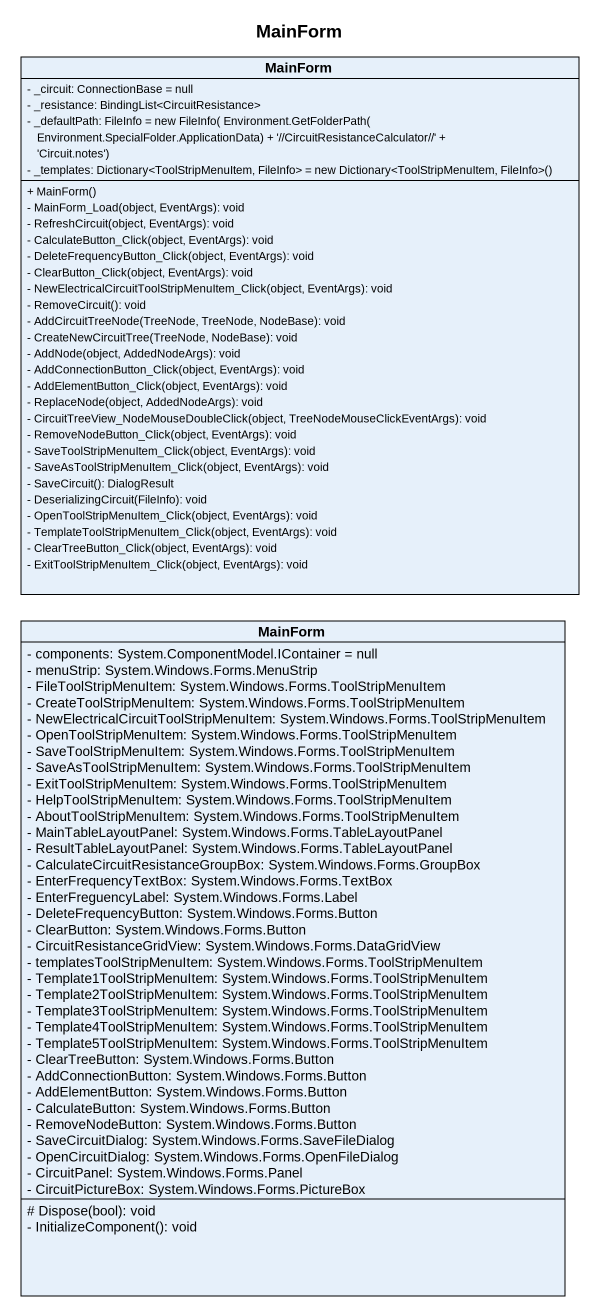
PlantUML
@startuml
title MainForm
hide circle
hide empty members
skinparam classAttributeIconSize 0
class MainForm {
  - _circuit: ConnectionBase = null
  - _resistance: BindingList<CircuitResistance>
  {field} - _defaultPath: FileInfo = new FileInfo( Environment.GetFolderPath( Environment.SpecialFolder.ApplicationData) + '~//CircuitResistanceCalculator~//' + 'Circuit.notes')
  {field} - _templates: Dictionary<ToolStripMenuItem, FileInfo> = new Dictionary<ToolStripMenuItem, FileInfo>()
  + MainForm()
  - MainForm_Load(object, EventArgs): void
  - RefreshCircuit(object, EventArgs): void
  - CalculateButton_Click(object, EventArgs): void
  - DeleteFrequencyButton_Click(object, EventArgs): void
  - ClearButton_Click(object, EventArgs): void
  - NewElectricalCircuitToolStripMenuItem_Click(object, EventArgs): void
  - RemoveCircuit(): void
  - AddCircuitTreeNode(TreeNode, TreeNode, NodeBase): void
  - CreateNewCircuitTree(TreeNode, NodeBase): void
  - AddNode(object, AddedNodeArgs): void
  - AddConnectionButton_Click(object, EventArgs): void
  - AddElementButton_Click(object, EventArgs): void
  - ReplaceNode(object, AddedNodeArgs): void
  - CircuitTreeView_NodeMouseDoubleClick(object, TreeNodeMouseClickEventArgs): void
  - RemoveNodeButton_Click(object, EventArgs): void
  - SaveToolStripMenuItem_Click(object, EventArgs): void
  - SaveAsToolStripMenuItem_Click(object, EventArgs): void
  - SaveCircuit(): DialogResult
  - DeserializingCircuit(FileInfo): void
  - OpenToolStripMenuItem_Click(object, EventArgs): void
  - TemplateToolStripMenuItem_Click(object, EventArgs): void
  - ClearTreeButton_Click(object, EventArgs): void
  - ExitToolStripMenuItem_Click(object, EventArgs): void
}
class "MainForm" as MainForm_2 {
  - components: System.ComponentModel.IContainer = null
  - menuStrip: System.Windows.Forms.MenuStrip
  - FileToolStripMenuItem: System.Windows.Forms.ToolStripMenuItem
  - CreateToolStripMenuItem: System.Windows.Forms.ToolStripMenuItem
  - NewElectricalCircuitToolStripMenuItem: System.Windows.Forms.ToolStripMenuItem
  - OpenToolStripMenuItem: System.Windows.Forms.ToolStripMenuItem
  - SaveToolStripMenuItem: System.Windows.Forms.ToolStripMenuItem
  - SaveAsToolStripMenuItem: System.Windows.Forms.ToolStripMenuItem
  - ExitToolStripMenuItem: System.Windows.Forms.ToolStripMenuItem
  - HelpToolStripMenuItem: System.Windows.Forms.ToolStripMenuItem
  - AboutToolStripMenuItem: System.Windows.Forms.ToolStripMenuItem
  - MainTableLayoutPanel: System.Windows.Forms.TableLayoutPanel
  - ResultTableLayoutPanel: System.Windows.Forms.TableLayoutPanel
  - CalculateCircuitResistanceGroupBox: System.Windows.Forms.GroupBox
  - EnterFrequencyTextBox: System.Windows.Forms.TextBox
  - EnterFreguencyLabel: System.Windows.Forms.Label
  - DeleteFrequencyButton: System.Windows.Forms.Button
  - ClearButton: System.Windows.Forms.Button
  - CircuitResistanceGridView: System.Windows.Forms.DataGridView
  - templatesToolStripMenuItem: System.Windows.Forms.ToolStripMenuItem
  - Template1ToolStripMenuItem: System.Windows.Forms.ToolStripMenuItem
  - Template2ToolStripMenuItem: System.Windows.Forms.ToolStripMenuItem
  - Template3ToolStripMenuItem: System.Windows.Forms.ToolStripMenuItem
  - Template4ToolStripMenuItem: System.Windows.Forms.ToolStripMenuItem
  - Template5ToolStripMenuItem: System.Windows.Forms.ToolStripMenuItem
  - ClearTreeButton: System.Windows.Forms.Button
  - AddConnectionButton: System.Windows.Forms.Button
  - AddElementButton: System.Windows.Forms.Button
  - CalculateButton: System.Windows.Forms.Button
  - RemoveNodeButton: System.Windows.Forms.Button
  - SaveCircuitDialog: System.Windows.Forms.SaveFileDialog
  - OpenCircuitDialog: System.Windows.Forms.OpenFileDialog
  - CircuitPanel: System.Windows.Forms.Panel
  - CircuitPictureBox: System.Windows.Forms.PictureBox
  # Dispose(bool): void
  - InitializeComponent(): void
}
@enduml
